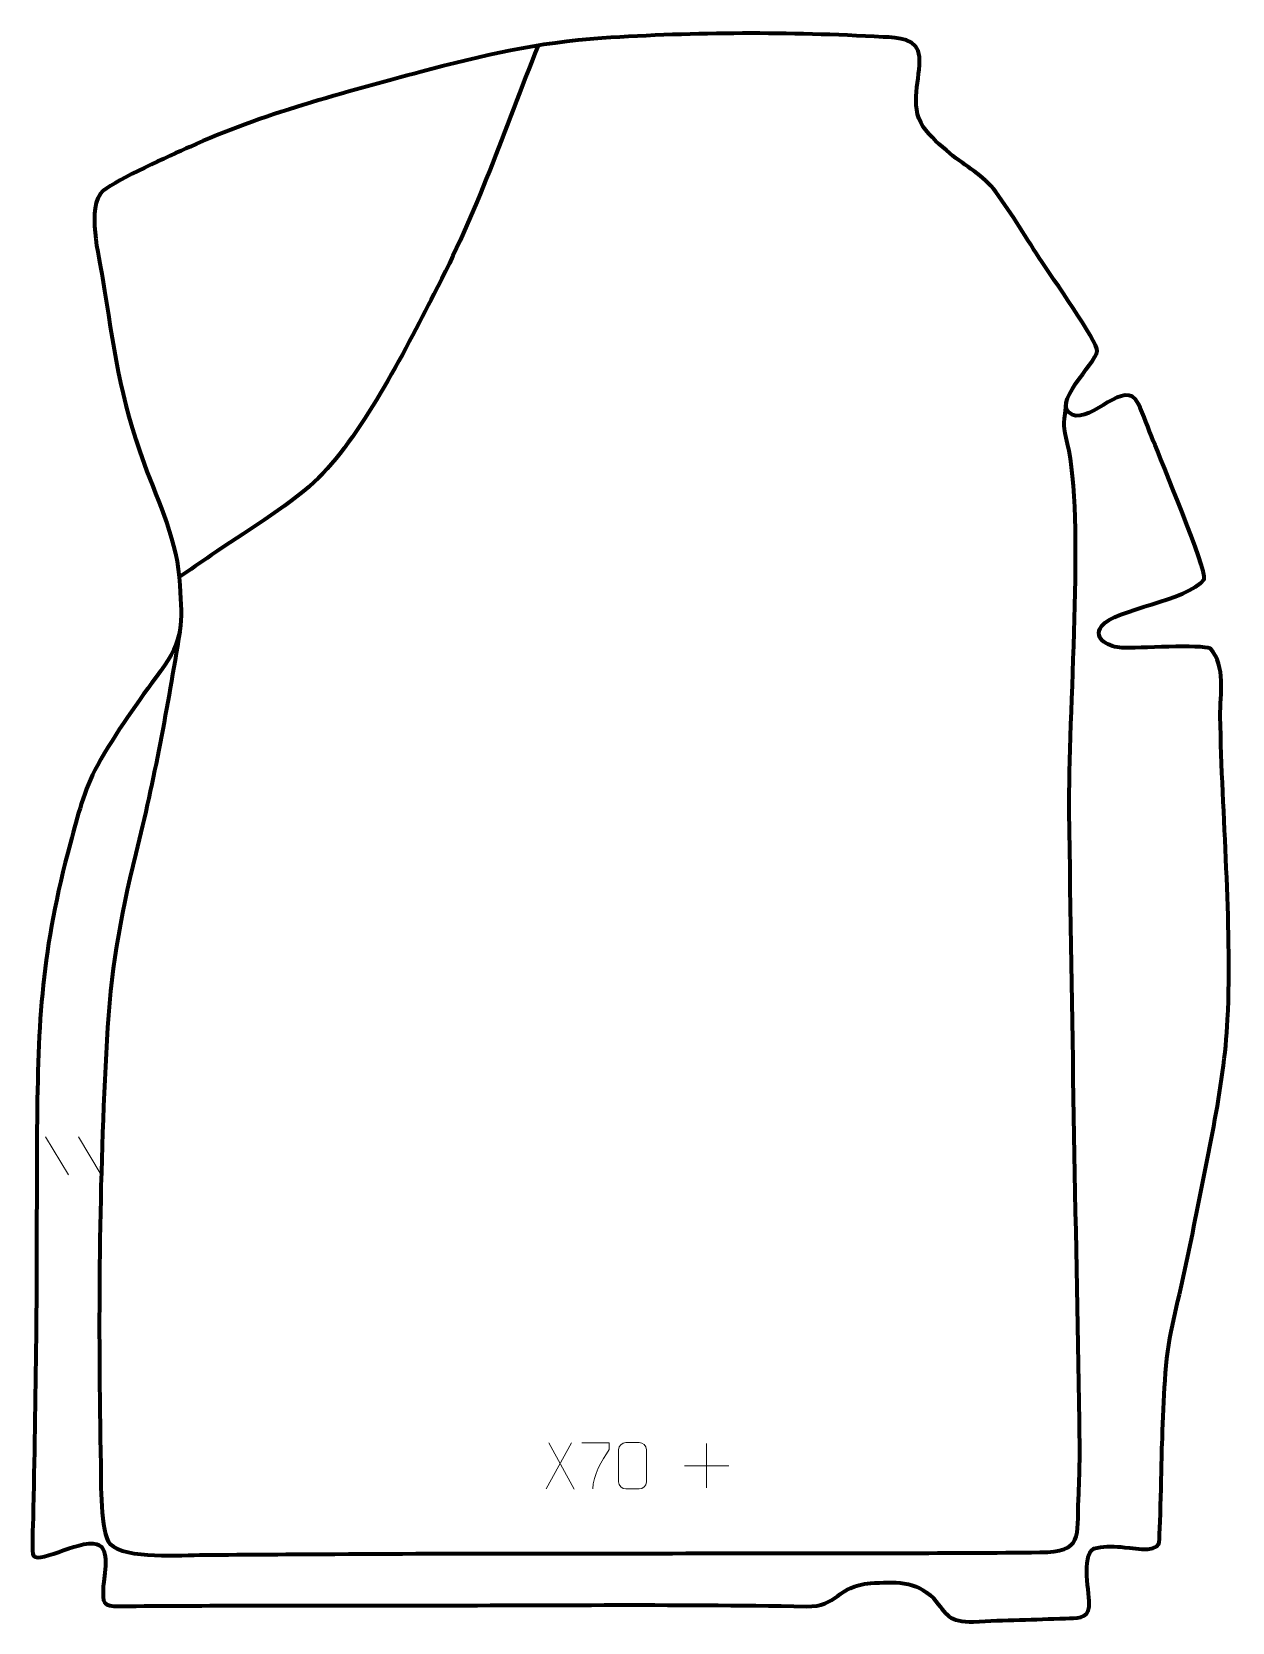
# Model space of a CAD drawing. Header units: millimetres. Extents: x -730 to -81, y 130 to 989.
import ezdxf

# ---------------------------------------------------------------- set-up
doc = ezdxf.new("R2010")
doc.units = ezdxf.units.MM
doc.header["$MEASUREMENT"] = 0
doc.layers.add('layer 2', color=7, linetype='Continuous')
doc.layers.add('layer 3', color=7, linetype='Continuous')

msp = doc.modelspace()

# ---------------------------------------------------------------- linework, layer by layer
at = {"layer": 'layer 2', "color": 142, "lineweight": 158}
for points, knots in [([(-456.3044, 982.0622), (-474.5057, 935.8686), (-489.4085, 891.8808), (-512.5495, 847.5358), (-512.5495, 847.5358), (-528.6201, 816.7495), (-552.2253, 769.2147), (-577.2659, 746.1091), (-577.2659, 746.1091), (-591.952, 732.5579), (-615.8957, 718.1914), (-632.9123, 706.4901), (-632.9123, 706.4901), (-638.6638, 702.5352), (-644.4205, 698.5879), (-650.1695, 694.6293)], [0, 0, 0, 0, 0.2, 0.2, 0.2, 0.2, 0.4, 0.4, 0.4, 0.4, 0.6, 0.6, 0.6, 0.6, 1, 1, 1, 1]), ([(-649.9716, 665.1246), (-656.6296, 624.059), (-663.6022, 585.756), (-673.6672, 545.3099), (-673.6672, 545.3099), (-682.6974, 508.9017), (-687.2185, 481.9335), (-689.3541, 444.3783), (-689.3541, 444.3783), (-693.6169, 368.8403), (-694.1208, 290.714), (-692.6408, 215.0455), (-692.6408, 215.0455), (-692.5034, 206.706), (-692.9526, 177.5828), (-687.6742, 172.3276), (-687.6742, 172.3276), (-678.9856, 163.6771), (-649.2651, 166.2991), (-636.7583, 166.354), (-636.7583, 166.354), (-613.1913, 166.4577), (-589.623, 166.6381), (-566.056, 166.7863), (-566.056, 166.7863), (-488.262, 167.2756), (-410.4341, 167.0273), (-332.6334, 167.2277), (-332.6334, 167.2277), (-283.4818, 167.3257), (-234.2519, 167.145), (-185.1094, 167.6939), (-185.1094, 167.6939), (-161.5353, 167.9572), (-165.1696, 175.8807), (-164.1881, 196.3679), (-164.1881, 196.3679), (-163.5019, 210.6916), (-163.4542, 224.2804), (-163.7103, 238.5765), (-163.7103, 238.5765), (-165.6774, 348.3365), (-167.809, 458.1111), (-169.1979, 567.8785), (-169.1979, 567.8785), (-169.8461, 619.1029), (-160.6456, 728.308), (-170.1377, 766.738), (-170.1377, 766.738), (-172.5624, 776.5543), (-172.2709, 776.2898), (-171.1066, 786.2563), (-171.1066, 786.2563), (-171.1066, 786.2563), (-170.7434, 789.3658), (-170.7434, 789.3658)], [0, 0, 0, 0, 0.06666667, 0.06666667, 0.06666667, 0.06666667, 0.13333333, 0.13333333, 0.13333333, 0.13333333, 0.2, 0.2, 0.2, 0.2, 0.26666667, 0.26666667, 0.26666667, 0.26666667, 0.33333333, 0.33333333, 0.33333333, 0.33333333, 0.4, 0.4, 0.4, 0.4, 0.46666667, 0.46666667, 0.46666667, 0.46666667, 0.53333333, 0.53333333, 0.53333333, 0.53333333, 0.6, 0.6, 0.6, 0.6, 0.66666667, 0.66666667, 0.66666667, 0.66666667, 0.73333333, 0.73333333, 0.73333333, 0.73333333, 0.8, 0.8, 0.8, 0.8, 0.86666667, 0.86666667, 0.86666667, 0.86666667, 1, 1, 1, 1])]:
    msp.add_open_spline(points, degree=3, knots=knots, dxfattribs=at)
at = {"layer": 'layer 2', "color": 250, "lineweight": 9}
for points in [[(-722.4297, 392.3146), (-722.4297, 392.3146), (-710.0654, 371.7703), (-710.0654, 371.7703)], [(-704.6998, 392.3146), (-704.6998, 392.3146), (-692.3355, 371.7703), (-692.3355, 371.7703)], [(-438.2232, 226.8187), (-438.2232, 226.8187), (-451.9638, 201.9229), (-451.9638, 201.9229)], [(-450.5092, 226.8187), (-450.5092, 226.8187), (-436.7686, 201.8652), (-436.7686, 201.8652)], [(-365.2041, 226.4618), (-365.2041, 226.4618), (-365.2041, 202.4839), (-365.2041, 202.4839)], [(-377.193, 214.4728), (-377.193, 214.4728), (-353.2151, 214.4728), (-353.2151, 214.4728)]]:
    msp.add_open_spline(points, degree=3, dxfattribs=at)
for points, knots in [([(-432.612, 226.9521), (-432.612, 226.9521), (-417.7959, 226.9521), (-417.7959, 226.9521), (-417.7959, 226.9521), (-417.7962, 225.7025), (-417.7962, 224.4529), (-417.7959, 223.2031), (-417.7959, 223.2031), (-421.7903, 217.206), (-426.7055, 209.3724), (-426.7055, 201.9936)], [0, 0, 0, 0, 0.25, 0.25, 0.25, 0.25, 0.5, 0.5, 0.5, 0.5, 1, 1, 1, 1]), ([(-408.7847, 226.9721), (-406.4186, 226.9721), (-404.0521, 226.9721), (-401.6856, 226.9721), (-401.6856, 226.9721), (-399.7051, 227.0077), (-397.6791, 225.5134), (-397.652, 223.0713), (-397.652, 223.0713), (-397.6524, 217.3139), (-397.6524, 211.5561), (-397.652, 205.7979), (-397.652, 205.7979), (-397.7941, 203.4703), (-399.5005, 201.988), (-401.6856, 201.9772), (-401.6856, 201.9772), (-404.058, 201.9776), (-406.4304, 201.9776), (-408.8024, 201.9772), (-408.8024, 201.9772), (-410.7609, 201.8716), (-412.7673, 203.7595), (-412.7559, 205.7805), (-412.7559, 205.7805), (-412.7555, 211.5611), (-412.7555, 217.3414), (-412.7559, 223.1212), (-412.7559, 223.1212), (-412.7516, 225.2632), (-410.9745, 226.9857), (-408.7847, 226.9721)], [0, 0, 0, 0, 0.11111111, 0.11111111, 0.11111111, 0.11111111, 0.22222222, 0.22222222, 0.22222222, 0.22222222, 0.33333333, 0.33333333, 0.33333333, 0.33333333, 0.44444444, 0.44444444, 0.44444444, 0.44444444, 0.55555556, 0.55555556, 0.55555556, 0.55555556, 0.66666667, 0.66666667, 0.66666667, 0.66666667, 0.77777778, 0.77777778, 0.77777778, 0.77777778, 1, 1, 1, 1])]:
    msp.add_open_spline(points, degree=3, knots=knots, dxfattribs=at)
at = {"layer": 'layer 3', "color": 242, "lineweight": 158}
msp.add_open_spline([(-233.7463, 923.8085), (-224.9503, 916.3586), (-215.7357, 912.1568), (-208.8696, 902.8507), (-208.8696, 902.8507), (-200.031, 890.8712), (-192.0863, 877.3722), (-183.9492, 864.8294), (-183.9492, 864.8294), (-179.4586, 858.182), (-153.6068, 821.5197), (-154.0904, 816.8233), (-154.0904, 816.8233), (-154.7653, 810.2697), (-180.0937, 787.7104), (-167.477, 782.3915), (-167.477, 782.3915), (-157.0995, 778.0166), (-138.8508, 802.7755), (-131.9255, 788.5947), (-131.9255, 788.5947), (-129.0145, 782.3325), (-126.6061, 774.9604), (-123.8401, 768.3612), (-123.8401, 768.3612), (-119.8064, 758.5196), (-94.9361, 698.7856), (-96.2394, 693.5572), (-96.2394, 693.5572), (-105.6487, 681.6876), (-144.4495, 677.5214), (-151.7714, 668.2857), (-151.7714, 668.2857), (-156.7251, 660.7905), (-147.2426, 656.8203), (-140.8064, 656.4825), (-140.8064, 656.4825), (-132.1017, 656.2314), (-97.9226, 658.4213), (-92.876, 656.0566), (-92.876, 656.0566), (-84.3993, 646.301), (-87.8194, 631.8137), (-87.6041, 619.3955), (-87.6041, 619.3955), (-86.6655, 565.2573), (-81.1683, 509.56), (-83.6177, 455.6286), (-83.6177, 455.6286), (-85.4462, 418.3404), (-95.6194, 377.3939), (-102.5139, 340.3657), (-102.5139, 340.3657), (-105.9192, 322.2485), (-110.4002, 304.8822), (-114.1427, 286.9763), (-114.1427, 286.9763), (-117.9897, 268.5705), (-118.1946, 245.2832), (-119.0778, 226.2063), (-119.0778, 226.2063), (-119.323, 218.9118), (-119.9596, 174.9049), (-120.8271, 172.276), (-120.8271, 172.276), (-122.4583, 167.3329), (-136.7071, 170.2752), (-141.3137, 170.6065), (-141.3137, 170.6065), (-146.3899, 170.9716), (-150.9766, 171.1463), (-155.917, 169.7296), (-155.917, 169.7296), (-163.1192, 165.3845), (-157.864, 145.1042), (-158.5048, 138.2112), (-158.5048, 138.2112), (-159.1134, 131.665), (-165.7327, 132.2463), (-171.2437, 131.9956), (-171.2437, 131.9956), (-187.9508, 131.3583), (-204.1199, 131.1048), (-220.8955, 130.189), (-220.8955, 130.189), (-234.3941, 129.9375), (-235.3263, 133.9006), (-242.5663, 142.8773), (-242.5663, 142.8773), (-252.4307, 152.5895), (-263.6014, 151.9221), (-276.6409, 150.9513), (-276.6409, 150.9513), (-295.0579, 149.58), (-294.4106, 138.1282), (-311.2833, 138.4532), (-311.2833, 138.4532), (-383.8928, 139.8517), (-457.2732, 138.9862), (-529.9591, 138.9256), (-529.9591, 138.9256), (-533.449, 138.9227), (-536.9389, 138.9207), (-540.4288, 138.9192), (-540.4288, 138.9192), (-587.8064, 138.9046), (-635.0621, 139.0256), (-682.4465, 138.5939), (-682.4465, 138.5939), (-691.71, 138.6085), (-691.6906, 140.0089), (-691.2602, 149.3338), (-691.2602, 149.3338), (-690.7632, 154.7931), (-687.4338, 170.1853), (-694.6625, 172.1152), (-694.6625, 172.1152), (-705.2144, 174.9324), (-728.1962, 159.6247), (-729.3892, 166.9418), (-729.3892, 166.9418), (-729.8803, 169.9543), (-729.1388, 187.4752), (-729.0651, 191.511), (-729.0651, 191.511), (-728.4499, 224.4078), (-727.8092, 256.9105), (-727.5254, 289.8282), (-727.5254, 289.8282), (-727.2194, 325.3201), (-727.3053, 360.7516), (-727.0887, 396.2258), (-727.0887, 396.2258), (-726.603, 455.2327), (-724.6762, 493.4681), (-708.9795, 551.1176), (-708.9795, 551.1176), (-704.9653, 565.9384), (-701.9505, 579.384), (-694.4601, 592.9541), (-694.4601, 592.9541), (-684.1579, 611.131), (-672.8404, 627.1242), (-660.3622, 643.816), (-660.3622, 643.816), (-647.4329, 661.1112), (-648.7247, 669.9085), (-649.837, 690.3445), (-649.837, 690.3445), (-651.1038, 713.6218), (-661.1374, 734.4013), (-669.246, 755.8724), (-669.246, 755.8724), (-682.3302, 791.8235), (-685.822, 819.2071), (-691.5955, 856.348), (-691.5955, 856.348), (-693.4935, 867.495), (-700.81, 895.1551), (-691.2888, 903.4138), (-691.2888, 903.4138), (-683.0046, 910.1342), (-655.6263, 922.1436), (-644.3229, 927.309), (-644.3229, 927.309), (-607.0564, 944.3387), (-559.5983, 957.1547), (-519.7108, 967.731), (-519.7108, 967.731), (-486.4509, 976.5287), (-456.3261, 983.5975), (-421.8234, 985.9336), (-421.8234, 985.9336), (-370.2874, 989.315), (-321.3381, 989.3908), (-269.7778, 986.5836), (-269.7778, 986.5836), (-261.933, 986.1565), (-250.7292, 985.8049), (-250.1301, 975.9145), (-250.1301, 975.9145), (-249.4049, 963.9423), (-256.0071, 949.9698), (-248.1584, 938.0981), (-248.1584, 938.0981), (-244.788, 933.0001), (-238.4044, 927.7678), (-233.7463, 923.8085)], degree=3, knots=[0, 0, 0, 0, 0.02083333, 0.02083333, 0.02083333, 0.02083333, 0.04166667, 0.04166667, 0.04166667, 0.04166667, 0.0625, 0.0625, 0.0625, 0.0625, 0.08333333, 0.08333333, 0.08333333, 0.08333333, 0.10416667, 0.10416667, 0.10416667, 0.10416667, 0.125, 0.125, 0.125, 0.125, 0.14583333, 0.14583333, 0.14583333, 0.14583333, 0.16666667, 0.16666667, 0.16666667, 0.16666667, 0.1875, 0.1875, 0.1875, 0.1875, 0.20833333, 0.20833333, 0.20833333, 0.20833333, 0.22916667, 0.22916667, 0.22916667, 0.22916667, 0.25, 0.25, 0.25, 0.25, 0.27083333, 0.27083333, 0.27083333, 0.27083333, 0.29166667, 0.29166667, 0.29166667, 0.29166667, 0.3125, 0.3125, 0.3125, 0.3125, 0.33333333, 0.33333333, 0.33333333, 0.33333333, 0.35416667, 0.35416667, 0.35416667, 0.35416667, 0.375, 0.375, 0.375, 0.375, 0.39583333, 0.39583333, 0.39583333, 0.39583333, 0.41666667, 0.41666667, 0.41666667, 0.41666667, 0.4375, 0.4375, 0.4375, 0.4375, 0.45833333, 0.45833333, 0.45833333, 0.45833333, 0.47916667, 0.47916667, 0.47916667, 0.47916667, 0.5, 0.5, 0.5, 0.5, 0.52083333, 0.52083333, 0.52083333, 0.52083333, 0.54166667, 0.54166667, 0.54166667, 0.54166667, 0.5625, 0.5625, 0.5625, 0.5625, 0.58333333, 0.58333333, 0.58333333, 0.58333333, 0.60416667, 0.60416667, 0.60416667, 0.60416667, 0.625, 0.625, 0.625, 0.625, 0.64583333, 0.64583333, 0.64583333, 0.64583333, 0.66666667, 0.66666667, 0.66666667, 0.66666667, 0.6875, 0.6875, 0.6875, 0.6875, 0.70833333, 0.70833333, 0.70833333, 0.70833333, 0.72916667, 0.72916667, 0.72916667, 0.72916667, 0.75, 0.75, 0.75, 0.75, 0.77083333, 0.77083333, 0.77083333, 0.77083333, 0.79166667, 0.79166667, 0.79166667, 0.79166667, 0.8125, 0.8125, 0.8125, 0.8125, 0.83333333, 0.83333333, 0.83333333, 0.83333333, 0.85416667, 0.85416667, 0.85416667, 0.85416667, 0.875, 0.875, 0.875, 0.875, 0.89583333, 0.89583333, 0.89583333, 0.89583333, 0.91666667, 0.91666667, 0.91666667, 0.91666667, 0.9375, 0.9375, 0.9375, 0.9375, 0.95833333, 0.95833333, 0.95833333, 0.95833333, 1, 1, 1, 1], dxfattribs=at)

doc.saveas('drawing.dxf')
